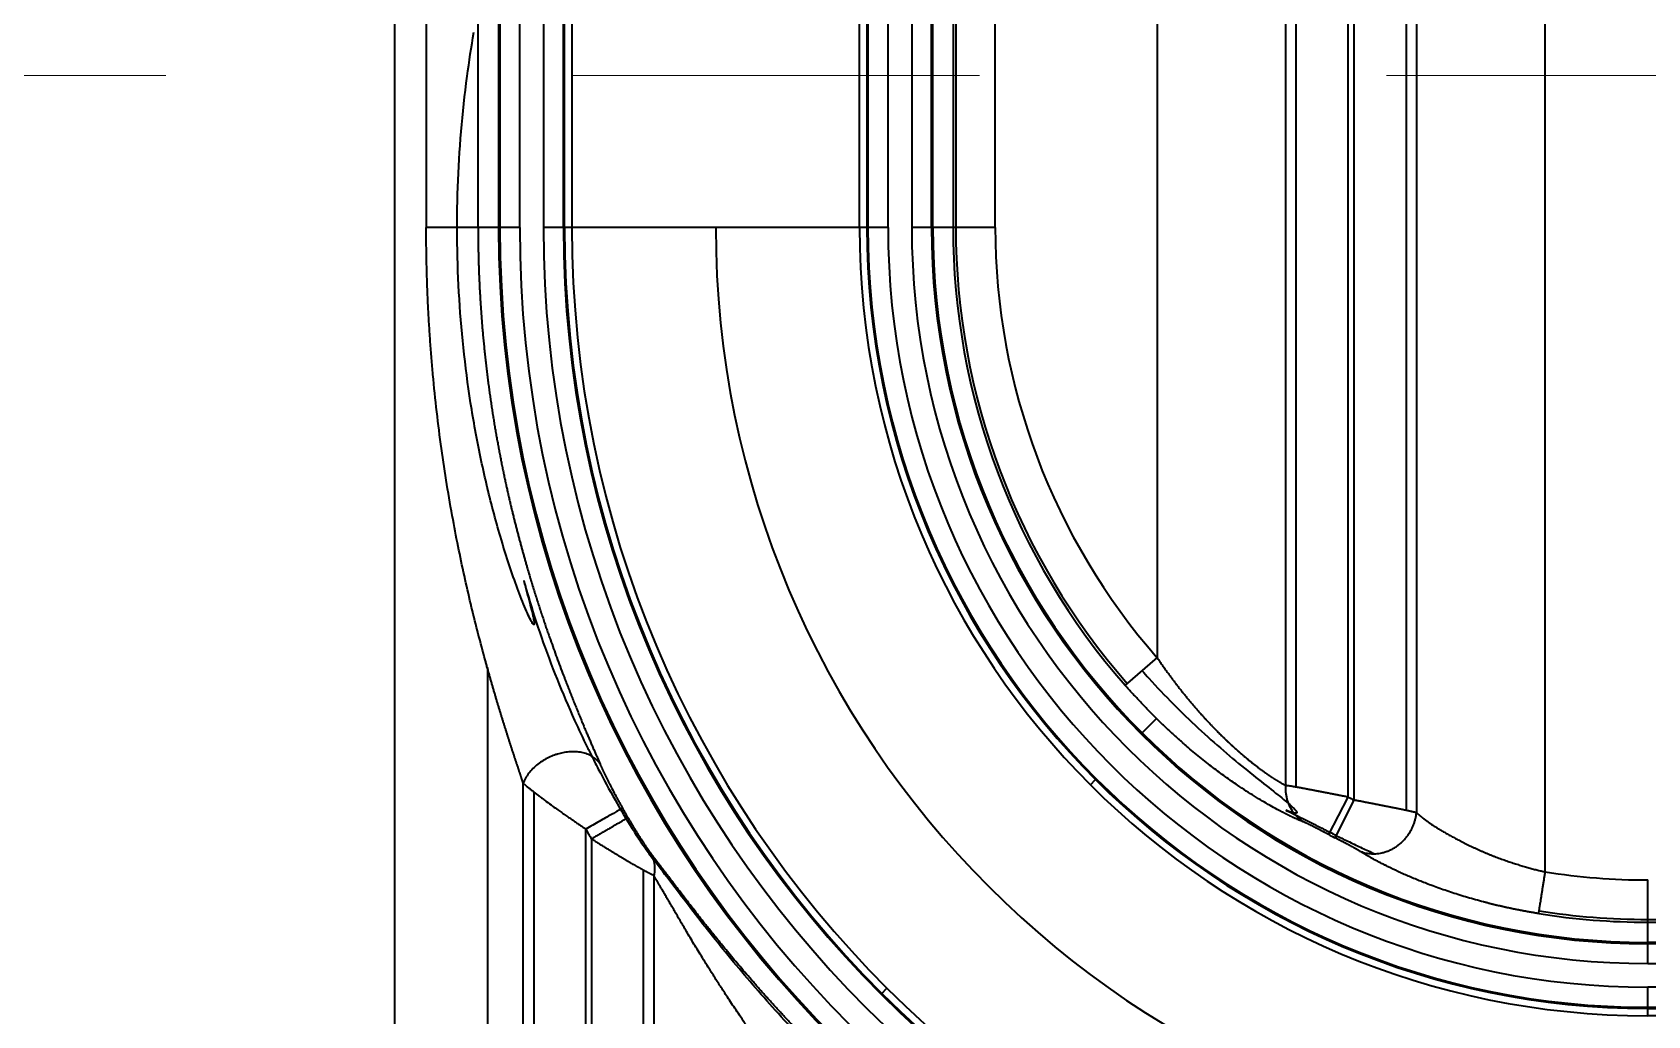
# Model space of a CAD drawing. Header units: millimetres. Extents: x -467 to 269, y 332 to 784.
# Drawn here: x -344.43 to -306.11, y 554.57 to 577.89 of the extents above; entities that cross this region are included whole.
import ezdxf

# ---------------------------------------------------------------- set-up
doc = ezdxf.new("R2010")
doc.units = ezdxf.units.MM
doc.linetypes.add('CENTER', pattern=[50.8, 31.75, -6.35, 6.35, -6.35])
doc.layers.add('1', color=7, linetype='Continuous', true_color=0xffffff)
doc.layers.add('10', color=7, linetype='Continuous', true_color=0xffffff)

msp = doc.modelspace()

# ---------------------------------------------------------------- linework, layer by layer
at = {"layer": '1', "color": 1, "linetype": 'CENTER', "lineweight": 18, "ltscale": 1.52}
msp.add_line((-466.737, 576.87), (3.263, 576.87), dxfattribs=at)
at = {"layer": '10', "color": 7, "linetype": 'Continuous', "lineweight": 35}
for p, q in [((-335.838, 646.128), (-335.838, 502.413)), ((-308.536, 557.979), (-308.536, 614.681)), ((-311.839, 613.224), (-311.839, 559.437)), ((-313.209, 559.751), (-313.209, 612.91)), ((-313.075, 612.979), (-313.075, 559.681)), ((-314.445, 559.987), (-314.445, 612.674)), ((-317.748, 609.596), (-317.748, 563.065)), ((-333.369, 599.395), (-333.369, 573.265)), ((-333.336, 599.395), (-333.336, 573.265)), ((-332.867, 573.265), (-332.867, 599.395)), ((-332.305, 599.395), (-332.305, 573.265)), ((-331.828, 573.265), (-331.828, 599.395)), ((-331.803, 573.265), (-331.803, 599.395)), ((-331.629, 599.395), (-331.629, 573.265)), ((-324.805, 573.265), (-324.805, 599.395)), ((-324.631, 599.395), (-324.631, 573.265)), ((-324.606, 599.395), (-324.606, 573.265)), ((-324.129, 573.265), (-324.129, 599.395)), ((-323.567, 599.395), (-323.567, 573.265)), ((-323.098, 573.265), (-323.098, 599.395)), ((-323.066, 573.265), (-323.066, 599.395)), ((-322.587, 599.395), (-322.587, 573.265)), ((-322.522, 599.395), (-322.522, 573.265)), ((-321.585, 573.265), (-321.585, 599.395)), ((-333.369, 573.265), (-333.855, 573.265)), ((-332.867, 573.265), (-333.369, 573.265)), ((-331.803, 573.265), (-332.305, 573.265)), ((-331.629, 573.265), (-331.803, 573.265)), ((-324.805, 573.265), (-331.629, 573.265)), ((-324.631, 573.265), (-324.805, 573.265)), ((-324.129, 573.265), (-324.631, 573.265)), ((-323.066, 573.265), (-323.567, 573.265)), ((-322.587, 573.265), (-323.066, 573.265)), ((-321.585, 573.265), (-322.587, 573.265)), ((-317.748, 563.065), (-318.502, 562.405)), ((-333.635, 562.825), (-333.635, 502.413)), ((-317.758, 561.615), (-318.099, 561.274)), ((-319.328, 560.044), (-319.205, 560.167)), ((-332.535, 559.88), (-332.535, 502.413)), ((-313.675, 558.863), (-313.209, 559.751)), ((-313.075, 559.681), (-313.533, 558.789)), ((-331.299, 502.413), (-331.299, 558.995)), ((-331.165, 558.761), (-331.165, 502.413)), ((-329.929, 502.413), (-329.929, 558.017)), ((-306.107, 556.785), (-306.107, 557.788)), ((-306.107, 556.851), (-304.007, 556.851)), ((-306.107, 556.307), (-306.107, 556.785)), ((-157.367, 556.307), (-306.107, 556.307)), ((-306.107, 555.806), (-306.107, 556.307)), ((-157.367, 556.274), (-306.107, 556.274)), ((-306.107, 555.806), (-157.367, 555.806)), ((-324.277, 555.095), (-324.154, 555.218)), ((-306.107, 554.742), (-306.107, 555.244)), ((-157.367, 555.244), (-306.107, 555.244)), ((-306.107, 554.767), (-157.367, 554.767)), ((-306.107, 554.568), (-306.107, 554.742)), ((-306.107, 554.742), (-157.367, 554.742)), ((-157.367, 554.568), (-306.107, 554.568))]:
    msp.add_line(p, q, dxfattribs=at)
for radius, start, end in [(27.261, 180, 270), (27.229, 180, 270), (26.76, 180, 270), (26.198, 180, 270), (25.721, 180, 270), (25.696, 180, 270), (25.522, 180, 270), (22.11, 180, 270), (18.698, 180, 270), (18.524, 180, 270), (18.499, 180, 270), (18.022, 180, 270), (17.46, 180, 270), (16.991, 180, 270), (16.959, 180, 270), (16.48, 180, 221.2255), (16.415, 180, 221.2255), (15.478, 180, 221.2255), (28.016, 206.1001, 206.6618), (15.267, 242.2778, 242.844), (27.951, 209.5302, 210.0634), (28.953, 209.5302, 210.0634), (16.269, 242.2778, 242.844), (16.204, 242.2778, 242.844), (15.478, 260.9716, 270), (16.48, 260.9716, 270), (16.415, 260.9716, 270)]:
    msp.add_arc((-306.107, 573.265), radius, start, end, dxfattribs=at)
for points in [[(-311.593, 613.279), (-311.593, 595.313), (-311.593, 577.348), (-311.593, 559.382)], [(-314.691, 560.028), (-314.691, 577.563), (-314.691, 595.098), (-314.691, 612.633)], [(-335.085, 599.395), (-335.085, 590.685), (-335.085, 581.975), (-335.085, 573.265)], [(-333.855, 573.265), (-333.855, 581.975), (-333.855, 590.685), (-333.855, 599.395)], [(-332.781, 502.413), (-332.781, 521.636), (-332.781, 540.858), (-332.781, 560.081)], [(-329.683, 557.889), (-329.683, 539.397), (-329.683, 520.905), (-329.683, 502.413)], [(-306.107, 556.785), (-305.407, 556.785), (-304.707, 556.785), (-304.007, 556.785)]]:
    msp.add_open_spline(points, degree=3, dxfattribs=at)
for points, knots in [([(-332.772, 564.893), (-332.758, 564.84), (-332.744, 564.787), (-332.683, 564.558), (-332.638, 564.391), (-332.564, 564.104), (-332.535, 563.98), (-332.52, 563.872), (-332.521, 563.849), (-332.533, 563.837), (-332.545, 563.847), (-332.578, 563.897), (-332.6, 563.937), (-332.65, 564.038), (-332.678, 564.098), (-332.766, 564.302), (-332.831, 564.465), (-332.961, 564.811), (-333.027, 564.998), (-333.22, 565.572), (-333.342, 565.976), (-333.567, 566.806), (-333.67, 567.231), (-333.854, 568.084), (-333.935, 568.513), (-334.145, 569.809), (-334.243, 570.683), (-334.326, 572.006), (-334.343, 572.45), (-334.355, 573.337), (-334.35, 573.778), (-334.304, 575.1), (-334.23, 575.977), (-334.067, 577.197), (-334.014, 577.545), (-333.953, 577.891)], [0, 0, 0, 0, 0.011209, 0.011209, 0.049833, 0.049833, 0.088457, 0.088457, 0.107768, 0.107768, 0.12708, 0.12708, 0.146392, 0.146392, 0.165704, 0.165704, 0.204327, 0.204327, 0.242951, 0.242951, 0.320198, 0.320198, 0.397445, 0.397445, 0.474693, 0.474693, 0.629187, 0.629187, 0.706434, 0.706434, 0.783682, 0.783682, 0.938176, 0.938176, 1, 1, 1, 1]), ([(-332.781, 560.081), (-332.784, 560.089), (-332.789, 560.104), (-332.797, 560.128), (-332.805, 560.152), (-332.813, 560.176), (-332.821, 560.201), (-332.829, 560.226), (-332.838, 560.251), (-332.846, 560.276), (-332.855, 560.302), (-332.863, 560.327), (-332.872, 560.354), (-332.881, 560.38), (-332.889, 560.407), (-332.898, 560.433), (-332.907, 560.461), (-332.917, 560.488), (-332.926, 560.516), (-332.935, 560.544), (-332.944, 560.572), (-332.954, 560.6), (-332.963, 560.629), (-332.973, 560.658), (-332.982, 560.687), (-332.992, 560.717), (-333.002, 560.746), (-333.012, 560.777), (-333.022, 560.807), (-333.032, 560.837), (-333.042, 560.868), (-333.052, 560.899), (-333.062, 560.931), (-333.072, 560.962), (-333.083, 560.994), (-333.093, 561.026), (-333.103, 561.058), (-333.114, 561.091), (-333.124, 561.124), (-333.135, 561.157), (-333.146, 561.191), (-333.156, 561.224), (-333.167, 561.258), (-333.178, 561.292), (-333.189, 561.327), (-333.2, 561.362), (-333.211, 561.396), (-333.222, 561.432), (-333.233, 561.467), (-333.244, 561.503), (-333.256, 561.539), (-333.267, 561.575), (-333.278, 561.612), (-333.29, 561.649), (-333.301, 561.686), (-333.313, 561.723), (-333.324, 561.761), (-333.336, 561.798), (-333.347, 561.837), (-333.359, 561.875), (-333.371, 561.914), (-333.382, 561.952), (-333.394, 561.992), (-333.406, 562.031), (-333.418, 562.071), (-333.43, 562.111), (-333.441, 562.151), (-333.453, 562.191), (-333.465, 562.232), (-333.477, 562.273), (-333.49, 562.314), (-333.502, 562.356), (-333.514, 562.397), (-333.526, 562.44), (-333.538, 562.482), (-333.55, 562.524), (-333.563, 562.567), (-333.575, 562.61), (-333.587, 562.654), (-333.599, 562.697), (-333.612, 562.741), (-333.624, 562.785), (-333.637, 562.829), (-333.649, 562.874), (-333.662, 562.919), (-333.674, 562.964), (-333.738, 563.195), (-333.852, 563.622), (-334.011, 564.257), (-334.165, 564.922), (-334.313, 565.614), (-334.458, 566.365), (-334.598, 567.168), (-334.726, 568.021), (-334.837, 568.891), (-334.904, 569.541), (-334.942, 569.965), (-334.958, 570.158), (-334.974, 570.35), (-334.988, 570.543), (-335.001, 570.737), (-335.014, 570.93), (-335.025, 571.124), (-335.036, 571.318), (-335.045, 571.512), (-335.054, 571.706), (-335.061, 571.9), (-335.068, 572.095), (-335.073, 572.289), (-335.077, 572.484), (-335.081, 572.679), (-335.083, 572.874), (-335.085, 573.07), (-335.085, 573.2), (-335.085, 573.265)], [0, 0, 0, 0, 0.002241, 0.004495, 0.006761, 0.00904, 0.011332, 0.013636, 0.015954, 0.018285, 0.020629, 0.022986, 0.025357, 0.027741, 0.030139, 0.03255, 0.034975, 0.037413, 0.039865, 0.042332, 0.044812, 0.047306, 0.049814, 0.052336, 0.054873, 0.057424, 0.059989, 0.062569, 0.065163, 0.067771, 0.070395, 0.073033, 0.075685, 0.078353, 0.081035, 0.083732, 0.086444, 0.089171, 0.091913, 0.09467, 0.097442, 0.10023, 0.103032, 0.10585, 0.108684, 0.111532, 0.114396, 0.117276, 0.120171, 0.123082, 0.126008, 0.12895, 0.131908, 0.134881, 0.13787, 0.140875, 0.143896, 0.146933, 0.149985, 0.153054, 0.156139, 0.159239, 0.162356, 0.165489, 0.168638, 0.171803, 0.174984, 0.178182, 0.181396, 0.184626, 0.187872, 0.191135, 0.194415, 0.197711, 0.201023, 0.204351, 0.207697, 0.211059, 0.214437, 0.217832, 0.221244, 0.224672, 0.228117, 0.231578, 0.235057, 0.238552, 0.242064, 0.288647, 0.336931, 0.386963, 0.438786, 0.492437, 0.554334, 0.617139, 0.680895, 0.745645, 0.759704, 0.773769, 0.78784, 0.801919, 0.816006, 0.8301, 0.844203, 0.858314, 0.872435, 0.886565, 0.900705, 0.914856, 0.929018, 0.94319, 0.957374, 0.97157, 0.985779, 1, 1, 1, 1]), ([(-333.855, 573.265), (-333.855, 573.238), (-333.855, 573.184), (-333.854, 573.103), (-333.854, 573.022), (-333.853, 572.941), (-333.852, 572.861), (-333.851, 572.781), (-333.849, 572.702), (-333.847, 572.622), (-333.845, 572.543), (-333.843, 572.464), (-333.841, 572.386), (-333.838, 572.308), (-333.836, 572.23), (-333.833, 572.152), (-333.83, 572.075), (-333.826, 571.998), (-333.823, 571.921), (-333.819, 571.845), (-333.815, 571.769), (-333.811, 571.693), (-333.807, 571.618), (-333.802, 571.543), (-333.797, 571.468), (-333.793, 571.393), (-333.788, 571.319), (-333.782, 571.245), (-333.777, 571.171), (-333.771, 571.098), (-333.766, 571.025), (-333.76, 570.952), (-333.754, 570.88), (-333.748, 570.808), (-333.741, 570.736), (-333.735, 570.665), (-333.728, 570.594), (-333.721, 570.523), (-333.714, 570.452), (-333.707, 570.382), (-333.7, 570.312), (-333.693, 570.243), (-333.685, 570.173), (-333.678, 570.104), (-333.67, 570.036), (-333.662, 569.967), (-333.654, 569.899), (-333.646, 569.832), (-333.637, 569.764), (-333.629, 569.697), (-333.62, 569.63), (-333.612, 569.564), (-333.603, 569.498), (-333.594, 569.432), (-333.585, 569.366), (-333.576, 569.301), (-333.567, 569.236), (-333.557, 569.172), (-333.548, 569.107), (-333.538, 569.043), (-333.529, 568.98), (-333.519, 568.916), (-333.509, 568.853), (-333.499, 568.791), (-333.489, 568.728), (-333.479, 568.666), (-333.469, 568.604), (-333.459, 568.543), (-333.448, 568.482), (-333.438, 568.421), (-333.427, 568.36), (-333.417, 568.3), (-333.406, 568.24), (-333.395, 568.181), (-333.384, 568.121), (-333.373, 568.062), (-333.362, 568.004), (-333.351, 567.945), (-333.34, 567.887), (-333.329, 567.829), (-333.318, 567.772), (-333.307, 567.715), (-333.295, 567.658), (-333.284, 567.602), (-333.273, 567.545), (-333.261, 567.49), (-333.249, 567.434), (-333.238, 567.379), (-333.226, 567.324), (-333.215, 567.269), (-333.203, 567.215), (-333.191, 567.161), (-333.179, 567.107), (-333.167, 567.054), (-333.156, 567.001), (-333.144, 566.948), (-333.132, 566.896), (-333.12, 566.843), (-333.108, 566.792), (-333.096, 566.74), (-333.084, 566.689), (-333.072, 566.638), (-333.06, 566.587), (-333.048, 566.537), (-333.035, 566.487), (-333.023, 566.437), (-333.011, 566.388), (-332.999, 566.339), (-332.987, 566.29), (-332.975, 566.242), (-332.962, 566.193), (-332.95, 566.146), (-332.938, 566.098), (-332.926, 566.051), (-332.914, 566.004), (-332.901, 565.957), (-332.889, 565.911), (-332.877, 565.865), (-332.865, 565.819), (-332.852, 565.774), (-332.84, 565.729), (-332.828, 565.684), (-332.816, 565.639), (-332.804, 565.595), (-332.792, 565.551), (-332.779, 565.507), (-332.767, 565.464), (-332.755, 565.421), (-332.743, 565.378), (-332.731, 565.336), (-332.719, 565.294), (-332.707, 565.252), (-332.695, 565.211), (-332.672, 565.132), (-332.638, 565.018), (-332.594, 564.869), (-332.549, 564.724), (-332.505, 564.582), (-332.462, 564.445), (-332.419, 564.311), (-332.377, 564.182), (-332.335, 564.056), (-332.294, 563.934), (-332.254, 563.815), (-332.215, 563.701), (-332.176, 563.59), (-332.126, 563.447), (-332.063, 563.27), (-331.987, 563.059), (-331.908, 562.847), (-331.846, 562.683), (-331.801, 562.566), (-331.774, 562.496), (-331.748, 562.428), (-331.721, 562.361), (-331.695, 562.294), (-331.669, 562.229), (-331.644, 562.164), (-331.618, 562.1), (-331.593, 562.037), (-331.568, 561.975), (-331.543, 561.915), (-331.519, 561.854), (-331.495, 561.795), (-331.471, 561.737), (-331.447, 561.68), (-331.424, 561.623), (-331.401, 561.568), (-331.378, 561.513), (-331.356, 561.46), (-331.334, 561.407), (-331.312, 561.355), (-331.29, 561.304), (-331.269, 561.254), (-331.248, 561.205), (-331.228, 561.157), (-331.207, 561.109), (-331.187, 561.063), (-331.168, 561.017), (-331.149, 560.972), (-331.13, 560.928), (-331.112, 560.885), (-331.093, 560.843), (-331.076, 560.802), (-331.058, 560.762), (-331.041, 560.722), (-331.025, 560.683), (-331.009, 560.646), (-330.993, 560.609), (-330.977, 560.573), (-330.967, 560.549), (-330.962, 560.538)], [0, 0, 0, 0, 0.005964, 0.011907, 0.017828, 0.023727, 0.029605, 0.035462, 0.041296, 0.04711, 0.052901, 0.058672, 0.06442, 0.070148, 0.075853, 0.081537, 0.0872, 0.092841, 0.09846, 0.104058, 0.109635, 0.11519, 0.120724, 0.126236, 0.131726, 0.137195, 0.142643, 0.148069, 0.153474, 0.158857, 0.164219, 0.169559, 0.174878, 0.180175, 0.185451, 0.190706, 0.195939, 0.201151, 0.206341, 0.21151, 0.216657, 0.221783, 0.226888, 0.231971, 0.237033, 0.242073, 0.247092, 0.25209, 0.257066, 0.262021, 0.266955, 0.271867, 0.276758, 0.281628, 0.286476, 0.291303, 0.296108, 0.300892, 0.305655, 0.310397, 0.315117, 0.319816, 0.324494, 0.32915, 0.333785, 0.338399, 0.342992, 0.347563, 0.352113, 0.356642, 0.361149, 0.365636, 0.370101, 0.374545, 0.378967, 0.383369, 0.387749, 0.392108, 0.396446, 0.400762, 0.405058, 0.409332, 0.413586, 0.417818, 0.422029, 0.426218, 0.430387, 0.434535, 0.438661, 0.442766, 0.446851, 0.450914, 0.454956, 0.458977, 0.462977, 0.466956, 0.470914, 0.474851, 0.478766, 0.482661, 0.486535, 0.490388, 0.49422, 0.498031, 0.501821, 0.50559, 0.509338, 0.513065, 0.516772, 0.520457, 0.524122, 0.527765, 0.531388, 0.53499, 0.538571, 0.542131, 0.545671, 0.549189, 0.552687, 0.556164, 0.559621, 0.563056, 0.566471, 0.569866, 0.573239, 0.576592, 0.579924, 0.583235, 0.586526, 0.589797, 0.593046, 0.596275, 0.599484, 0.602672, 0.614514, 0.626085, 0.637388, 0.648421, 0.659185, 0.669682, 0.679912, 0.689875, 0.699572, 0.709004, 0.718172, 0.727076, 0.735719, 0.752769, 0.770065, 0.787616, 0.805432, 0.81135, 0.817209, 0.82301, 0.828753, 0.834438, 0.840065, 0.845635, 0.851148, 0.856604, 0.862003, 0.867347, 0.872635, 0.877868, 0.883046, 0.888169, 0.893238, 0.898254, 0.903216, 0.908125, 0.912982, 0.917787, 0.922541, 0.927244, 0.931897, 0.9365, 0.941053, 0.945558, 0.950015, 0.954425, 0.958787, 0.963104, 0.967375, 0.971602, 0.975784, 0.979923, 0.98402, 0.988076, 0.99209, 0.996065, 1, 1, 1, 1]), ([(-332.772, 564.893), (-332.738, 564.766), (-332.7, 564.634), (-332.568, 564.186), (-332.464, 563.863), (-332.236, 563.209), (-332.112, 562.877), (-331.85, 562.222), (-331.711, 561.896), (-331.468, 561.361), (-331.369, 561.15), (-331.266, 560.94)], [0, 0, 0, 0, 0.103524, 0.103524, 0.348931, 0.348931, 0.594338, 0.594338, 0.839745, 0.839745, 1, 1, 1, 1]), ([(-317.748, 563.065), (-317.739, 563.052), (-317.722, 563.026), (-317.695, 562.986), (-317.668, 562.947), (-317.641, 562.908), (-317.614, 562.87), (-317.587, 562.831), (-317.56, 562.793), (-317.533, 562.755), (-317.506, 562.718), (-317.479, 562.681), (-317.452, 562.643), (-317.425, 562.607), (-317.398, 562.57), (-317.371, 562.534), (-317.344, 562.498), (-317.317, 562.462), (-317.289, 562.426), (-317.262, 562.391), (-317.235, 562.356), (-317.208, 562.321), (-317.181, 562.287), (-317.154, 562.252), (-317.126, 562.218), (-317.099, 562.185), (-317.072, 562.151), (-317.045, 562.118), (-317.018, 562.085), (-316.99, 562.052), (-316.963, 562.019), (-316.936, 561.987), (-316.909, 561.955), (-316.882, 561.923), (-316.855, 561.892), (-316.828, 561.861), (-316.801, 561.83), (-316.774, 561.799), (-316.747, 561.768), (-316.72, 561.738), (-316.693, 561.708), (-316.666, 561.679), (-316.639, 561.649), (-316.613, 561.62), (-316.586, 561.591), (-316.559, 561.562), (-316.533, 561.534), (-316.506, 561.505), (-316.48, 561.478), (-316.453, 561.45), (-316.427, 561.422), (-316.4, 561.395), (-316.374, 561.368), (-316.348, 561.342), (-316.322, 561.315), (-316.296, 561.289), (-316.27, 561.263), (-316.244, 561.237), (-316.218, 561.212), (-316.192, 561.187), (-316.166, 561.162), (-316.141, 561.137), (-316.115, 561.113), (-316.09, 561.089), (-316.065, 561.065), (-316.039, 561.041), (-316.014, 561.018), (-315.989, 560.995), (-315.964, 560.972), (-315.939, 560.949), (-315.915, 560.927), (-315.89, 560.905), (-315.866, 560.883), (-315.841, 560.861), (-315.817, 560.84), (-315.793, 560.819), (-315.769, 560.798), (-315.745, 560.777), (-315.721, 560.757), (-315.698, 560.737), (-315.674, 560.717), (-315.651, 560.697), (-315.628, 560.678), (-315.605, 560.659), (-315.582, 560.64), (-315.559, 560.621), (-315.536, 560.603), (-315.514, 560.585), (-315.492, 560.567), (-315.469, 560.55), (-315.447, 560.532), (-315.426, 560.515), (-315.404, 560.499), (-315.382, 560.482), (-315.361, 560.466), (-315.34, 560.45), (-315.319, 560.434), (-315.298, 560.418), (-315.278, 560.403), (-315.257, 560.388), (-315.237, 560.373), (-315.217, 560.359), (-315.197, 560.345), (-315.177, 560.331), (-315.158, 560.317), (-315.139, 560.303), (-315.12, 560.29), (-315.101, 560.277), (-315.082, 560.264), (-315.064, 560.252), (-315.045, 560.24), (-315.027, 560.228), (-315.01, 560.216), (-314.992, 560.204), (-314.975, 560.193), (-314.958, 560.182), (-314.941, 560.171), (-314.924, 560.161), (-314.908, 560.151), (-314.892, 560.141), (-314.876, 560.131), (-314.86, 560.122), (-314.844, 560.112), (-314.829, 560.104), (-314.814, 560.095), (-314.8, 560.086), (-314.785, 560.078), (-314.771, 560.07), (-314.757, 560.063), (-314.743, 560.055), (-314.73, 560.048), (-314.717, 560.041), (-314.704, 560.034), (-314.695, 560.03), (-314.691, 560.028)], [0, 0, 0, 0, 0.009437, 0.018837, 0.0282, 0.037526, 0.046816, 0.05607, 0.065288, 0.07447, 0.083615, 0.092725, 0.1018, 0.110839, 0.119842, 0.128811, 0.137744, 0.146643, 0.155507, 0.164336, 0.173131, 0.181891, 0.190618, 0.199311, 0.20797, 0.216595, 0.225187, 0.233745, 0.242271, 0.250763, 0.259223, 0.267651, 0.276046, 0.284408, 0.292739, 0.301038, 0.309305, 0.317541, 0.325746, 0.333919, 0.342062, 0.350174, 0.358256, 0.366307, 0.374328, 0.38232, 0.390281, 0.398214, 0.406117, 0.413991, 0.421837, 0.429654, 0.437442, 0.445203, 0.452936, 0.460641, 0.468319, 0.475969, 0.483593, 0.49119, 0.498761, 0.506305, 0.513824, 0.521316, 0.528784, 0.536226, 0.543644, 0.551037, 0.558405, 0.565749, 0.57307, 0.580367, 0.587641, 0.594892, 0.60212, 0.609326, 0.616509, 0.623671, 0.630811, 0.63793, 0.645028, 0.652106, 0.659163, 0.6662, 0.673217, 0.680215, 0.687194, 0.694154, 0.701096, 0.708019, 0.714925, 0.721813, 0.728684, 0.735539, 0.742376, 0.749198, 0.756004, 0.762794, 0.769569, 0.77633, 0.783076, 0.789808, 0.796526, 0.803231, 0.809923, 0.816602, 0.823269, 0.829924, 0.836567, 0.843199, 0.849821, 0.856432, 0.863032, 0.869624, 0.876205, 0.882778, 0.889343, 0.895899, 0.902447, 0.908988, 0.915522, 0.922049, 0.92857, 0.935085, 0.941595, 0.9481, 0.9546, 0.961095, 0.967587, 0.974075, 0.98056, 0.987042, 0.993522, 1, 1, 1, 1]), ([(-318.105, 562.752), (-318.051, 562.691), (-317.996, 562.63), (-317.564, 562.155), (-317.172, 561.761), (-316.366, 561.014), (-315.969, 560.677), (-315.419, 560.232), (-315.25, 560.098), (-314.946, 559.858), (-314.811, 559.752), (-314.653, 559.622), (-314.607, 559.583), (-314.53, 559.514), (-314.499, 559.484), (-314.431, 559.409), (-314.42, 559.38), (-314.457, 559.368), (-314.478, 559.369), (-314.538, 559.383), (-314.576, 559.395), (-314.644, 559.421), (-314.667, 559.43), (-314.691, 559.441)], [0, 0, 0, 0, 0.030751, 0.030751, 0.240857, 0.240857, 0.450963, 0.450963, 0.556016, 0.556016, 0.661069, 0.661069, 0.713596, 0.713596, 0.766122, 0.766122, 0.871175, 0.871175, 0.923702, 0.923702, 0.976228, 0.976228, 1, 1, 1, 1]), ([(-317.805, 561.662), (-317.825, 561.681), (-317.865, 561.722), (-317.927, 561.784), (-317.99, 561.849), (-318.054, 561.916), (-318.118, 561.983), (-318.182, 562.051), (-318.246, 562.12), (-318.31, 562.19), (-318.374, 562.26), (-318.438, 562.332), (-318.481, 562.38), (-318.502, 562.405)], [0, 0, 0, 0, 0.079637, 0.168866, 0.258697, 0.349138, 0.4402, 0.531888, 0.624211, 0.717176, 0.810791, 0.905063, 1, 1, 1, 1]), ([(-314.267, 559.16), (-314.271, 559.162), (-314.279, 559.165), (-314.291, 559.17), (-314.304, 559.175), (-314.317, 559.181), (-314.33, 559.186), (-314.343, 559.192), (-314.356, 559.197), (-314.37, 559.203), (-314.384, 559.209), (-314.397, 559.215), (-314.412, 559.221), (-314.426, 559.228), (-314.44, 559.234), (-314.455, 559.241), (-314.47, 559.247), (-314.485, 559.254), (-314.5, 559.261), (-314.515, 559.268), (-314.531, 559.276), (-314.546, 559.283), (-314.562, 559.291), (-314.578, 559.298), (-314.595, 559.306), (-314.611, 559.314), (-314.628, 559.322), (-314.644, 559.33), (-314.661, 559.339), (-314.678, 559.347), (-314.696, 559.356), (-314.713, 559.365), (-314.731, 559.374), (-314.749, 559.383), (-314.767, 559.392), (-314.785, 559.402), (-314.803, 559.411), (-314.822, 559.421), (-314.841, 559.431), (-314.859, 559.441), (-314.878, 559.451), (-314.946, 559.487), (-315.066, 559.553), (-315.245, 559.656), (-315.433, 559.771), (-315.631, 559.896), (-315.861, 560.048), (-316.126, 560.233), (-316.425, 560.454), (-316.733, 560.696), (-316.962, 560.887), (-317.108, 561.013), (-317.17, 561.067), (-317.232, 561.122), (-317.294, 561.178), (-317.357, 561.235), (-317.42, 561.293), (-317.483, 561.351), (-317.546, 561.41), (-317.609, 561.47), (-317.672, 561.531), (-317.736, 561.593), (-317.78, 561.637), (-317.803, 561.66), (-317.805, 561.662)], [0, 0, 0, 0, 0.005705, 0.011411, 0.017116, 0.022822, 0.02853, 0.034238, 0.039949, 0.045661, 0.051376, 0.057094, 0.062816, 0.068541, 0.07427, 0.080004, 0.085742, 0.091486, 0.097236, 0.102991, 0.108753, 0.114521, 0.120297, 0.12608, 0.131871, 0.137671, 0.143479, 0.149295, 0.155122, 0.160958, 0.166804, 0.17266, 0.178527, 0.184406, 0.190296, 0.196198, 0.202112, 0.208038, 0.213978, 0.219931, 0.225897, 0.231877, 0.282821, 0.334261, 0.386404, 0.439444, 0.493567, 0.567827, 0.643743, 0.721689, 0.802013, 0.817826, 0.833731, 0.84973, 0.865825, 0.882018, 0.898311, 0.914705, 0.931203, 0.947807, 0.964518, 0.981339, 0.99827, 1, 1, 1, 1]), ([(-330.962, 560.538), (-330.981, 560.569), (-331.004, 560.598), (-331.058, 560.653), (-331.088, 560.679), (-331.156, 560.724), (-331.193, 560.744), (-331.273, 560.777), (-331.315, 560.791), (-331.403, 560.812), (-331.449, 560.82), (-331.542, 560.828), (-331.589, 560.829), (-331.682, 560.826), (-331.729, 560.821), (-331.797, 560.811), (-331.82, 560.807), (-331.864, 560.799), (-331.907, 560.789), (-331.951, 560.777), (-331.995, 560.763), (-332.017, 560.756), (-332.084, 560.732), (-332.13, 560.713), (-332.221, 560.67), (-332.266, 560.646), (-332.354, 560.592), (-332.397, 560.563), (-332.478, 560.499), (-332.517, 560.465), (-332.589, 560.393), (-332.622, 560.356), (-332.681, 560.279), (-332.706, 560.239), (-332.75, 560.16), (-332.767, 560.12), (-332.781, 560.081)], [0, 0, 0, 0, 0.0625, 0.0625, 0.125, 0.125, 0.1875, 0.1875, 0.25, 0.25, 0.3125, 0.3125, 0.375, 0.375, 0.4375, 0.4375, 0.46875, 0.46875, 0.5, 0.53125, 0.53125, 0.5625, 0.5625, 0.625, 0.625, 0.6875, 0.6875, 0.75, 0.75, 0.8125, 0.8125, 0.875, 0.875, 0.9375, 0.9375, 1, 1, 1, 1]), ([(-331.144, 560.694), (-331.097, 560.601), (-331.05, 560.509), (-330.874, 560.17), (-330.741, 559.927), (-330.47, 559.452), (-330.333, 559.222), (-330.127, 558.896), (-330.058, 558.789), (-329.924, 558.59), (-329.859, 558.496), (-329.764, 558.364), (-329.73, 558.318), (-329.699, 558.279)], [0, 0, 0, 0, 0.101707, 0.101707, 0.373653, 0.373653, 0.645598, 0.645598, 0.781571, 0.781571, 0.917544, 0.917544, 1, 1, 1, 1]), ([(-330.962, 560.538), (-330.961, 560.535), (-330.959, 560.529), (-330.955, 560.52), (-330.951, 560.511), (-330.947, 560.502), (-330.942, 560.492), (-330.938, 560.482), (-330.934, 560.472), (-330.929, 560.462), (-330.924, 560.451), (-330.919, 560.44), (-330.914, 560.429), (-330.909, 560.418), (-330.903, 560.406), (-330.898, 560.394), (-330.892, 560.382), (-330.887, 560.37), (-330.881, 560.358), (-330.875, 560.345), (-330.868, 560.332), (-330.855, 560.303), (-330.833, 560.257), (-330.801, 560.193), (-330.767, 560.126), (-330.721, 560.034), (-330.66, 559.917), (-330.6, 559.803), (-330.553, 559.717), (-330.526, 559.667), (-330.502, 559.624), (-330.483, 559.589), (-330.464, 559.555), (-330.445, 559.522), (-330.433, 559.5), (-330.427, 559.489)], [0, 0, 0, 0, 0.01034, 0.020799, 0.031378, 0.042082, 0.052915, 0.063879, 0.074978, 0.086214, 0.097591, 0.109111, 0.120777, 0.132592, 0.144558, 0.156678, 0.168953, 0.181387, 0.193981, 0.206738, 0.219659, 0.232746, 0.292203, 0.353614, 0.417122, 0.482856, 0.610055, 0.740599, 0.79243, 0.844432, 0.877373, 0.909392, 0.940498, 0.970697, 1, 1, 1, 1]), ([(-332.781, 560.081), (-332.779, 560.079), (-332.773, 560.074), (-332.764, 560.066), (-332.754, 560.057), (-332.742, 560.047), (-332.728, 560.035), (-332.712, 560.022), (-332.694, 560.007), (-332.674, 559.991), (-332.652, 559.973), (-332.628, 559.953), (-332.601, 559.931), (-332.564, 559.902), (-332.516, 559.864), (-332.456, 559.817), (-332.389, 559.765), (-332.316, 559.71), (-332.216, 559.635), (-332.098, 559.548), (-331.974, 559.459), (-331.883, 559.395), (-331.827, 559.356), (-331.787, 559.327), (-331.751, 559.302), (-331.707, 559.272), (-331.665, 559.243), (-331.624, 559.215), (-331.585, 559.188), (-331.547, 559.162), (-331.511, 559.137), (-331.476, 559.114), (-331.443, 559.091), (-331.411, 559.07), (-331.381, 559.049), (-331.352, 559.03), (-331.325, 559.012), (-331.307, 559.001), (-331.299, 558.995)], [0, 0, 0, 0, 0.009256, 0.020016, 0.032266, 0.045989, 0.061167, 0.077782, 0.095818, 0.115258, 0.136091, 0.158299, 0.18187, 0.206791, 0.251388, 0.298112, 0.346965, 0.397948, 0.451062, 0.548319, 0.623693, 0.677568, 0.710165, 0.721597, 0.747456, 0.772382, 0.79638, 0.819453, 0.841606, 0.86284, 0.88316, 0.902568, 0.921067, 0.938659, 0.955347, 0.971132, 0.986016, 1, 1, 1, 1]), ([(-313.209, 559.751), (-313.216, 559.752), (-313.229, 559.755), (-313.249, 559.759), (-313.269, 559.763), (-313.289, 559.767), (-313.309, 559.771), (-313.329, 559.775), (-313.348, 559.778), (-313.367, 559.782), (-313.386, 559.786), (-313.405, 559.79), (-313.424, 559.793), (-313.443, 559.797), (-313.461, 559.801), (-313.48, 559.804), (-313.498, 559.808), (-313.516, 559.811), (-313.534, 559.815), (-313.552, 559.818), (-313.569, 559.822), (-313.587, 559.825), (-313.604, 559.829), (-313.621, 559.832), (-313.638, 559.835), (-313.655, 559.839), (-313.671, 559.842), (-313.688, 559.845), (-313.704, 559.848), (-313.72, 559.851), (-313.736, 559.854), (-313.752, 559.857), (-313.767, 559.86), (-313.783, 559.863), (-313.798, 559.866), (-313.813, 559.869), (-313.828, 559.872), (-313.842, 559.875), (-313.857, 559.878), (-313.871, 559.88), (-313.885, 559.883), (-313.899, 559.886), (-313.913, 559.888), (-313.927, 559.891), (-313.94, 559.894), (-313.954, 559.896), (-313.967, 559.899), (-313.98, 559.901), (-313.993, 559.903), (-314.005, 559.906), (-314.018, 559.908), (-314.03, 559.911), (-314.042, 559.913), (-314.054, 559.915), (-314.066, 559.917), (-314.077, 559.92), (-314.089, 559.922), (-314.1, 559.924), (-314.111, 559.926), (-314.132, 559.93), (-314.161, 559.935), (-314.199, 559.943), (-314.236, 559.949), (-314.272, 559.956), (-314.306, 559.962), (-314.339, 559.969), (-314.371, 559.974), (-314.402, 559.98), (-314.431, 559.985), (-314.459, 559.99), (-314.486, 559.995), (-314.512, 559.999), (-314.536, 560.004), (-314.56, 560.008), (-314.582, 560.011), (-314.603, 560.015), (-314.623, 560.018), (-314.642, 560.021), (-314.659, 560.023), (-314.676, 560.026), (-314.686, 560.027), (-314.691, 560.028)], [0, 0, 0, 0, 0.010829, 0.02159, 0.032283, 0.042908, 0.053465, 0.063953, 0.074374, 0.084728, 0.095014, 0.105233, 0.115384, 0.125468, 0.135485, 0.145436, 0.155319, 0.165136, 0.174886, 0.184569, 0.194186, 0.203736, 0.21322, 0.222637, 0.231988, 0.241272, 0.25049, 0.259642, 0.268728, 0.277747, 0.2867, 0.295587, 0.304408, 0.313162, 0.32185, 0.330472, 0.339027, 0.347517, 0.355939, 0.364296, 0.372586, 0.38081, 0.388968, 0.397059, 0.405083, 0.413041, 0.420933, 0.428757, 0.436515, 0.444206, 0.45183, 0.459387, 0.466878, 0.474301, 0.481658, 0.488947, 0.49617, 0.503325, 0.510413, 0.517434, 0.542963, 0.568239, 0.593263, 0.618037, 0.642561, 0.666833, 0.690852, 0.714615, 0.738124, 0.76138, 0.784384, 0.807133, 0.829621, 0.851846, 0.873807, 0.895503, 0.916934, 0.938101, 0.959003, 0.979637, 1, 1, 1, 1]), ([(-311.593, 559.382), (-311.595, 559.383), (-311.601, 559.384), (-311.609, 559.386), (-311.617, 559.388), (-311.626, 559.39), (-311.634, 559.392), (-311.644, 559.394), (-311.653, 559.396), (-311.663, 559.398), (-311.673, 559.401), (-311.684, 559.403), (-311.695, 559.405), (-311.706, 559.408), (-311.717, 559.41), (-311.729, 559.413), (-311.741, 559.416), (-311.754, 559.418), (-311.767, 559.421), (-311.78, 559.424), (-311.793, 559.427), (-311.807, 559.43), (-311.822, 559.433), (-311.836, 559.436), (-311.851, 559.439), (-311.867, 559.442), (-311.882, 559.446), (-311.899, 559.449), (-311.915, 559.453), (-311.932, 559.456), (-311.949, 559.46), (-311.967, 559.463), (-311.985, 559.467), (-312.003, 559.471), (-312.022, 559.475), (-312.041, 559.478), (-312.06, 559.482), (-312.08, 559.486), (-312.1, 559.491), (-312.121, 559.495), (-312.142, 559.499), (-312.159, 559.502), (-312.173, 559.505), (-312.183, 559.507), (-312.194, 559.509), (-312.205, 559.512), (-312.218, 559.514), (-312.231, 559.517), (-312.245, 559.519), (-312.259, 559.522), (-312.274, 559.525), (-312.29, 559.528), (-312.307, 559.531), (-312.325, 559.535), (-312.343, 559.538), (-312.362, 559.542), (-312.382, 559.546), (-312.403, 559.55), (-312.425, 559.554), (-312.447, 559.559), (-312.47, 559.563), (-312.494, 559.568), (-312.519, 559.573), (-312.545, 559.578), (-312.572, 559.583), (-312.599, 559.589), (-312.628, 559.594), (-312.657, 559.6), (-312.687, 559.606), (-312.718, 559.612), (-312.75, 559.618), (-312.783, 559.625), (-312.816, 559.631), (-312.851, 559.638), (-312.886, 559.645), (-312.922, 559.652), (-312.959, 559.659), (-312.997, 559.666), (-313.036, 559.674), (-313.062, 559.679), (-313.075, 559.681)], [0, 0, 0, 0, 0.010343, 0.020777, 0.031303, 0.04192, 0.052628, 0.063426, 0.074316, 0.085296, 0.096366, 0.107528, 0.11878, 0.130122, 0.141555, 0.153078, 0.16469, 0.176392, 0.188183, 0.200063, 0.212031, 0.224088, 0.236232, 0.248465, 0.260786, 0.273195, 0.285693, 0.298279, 0.310953, 0.323715, 0.336565, 0.349502, 0.362527, 0.375639, 0.388838, 0.402125, 0.415499, 0.428962, 0.442512, 0.45615, 0.469876, 0.483689, 0.489813, 0.496345, 0.503284, 0.51063, 0.518382, 0.526541, 0.535106, 0.544076, 0.553451, 0.563231, 0.573415, 0.584002, 0.594992, 0.606385, 0.618181, 0.630377, 0.642975, 0.655974, 0.669373, 0.683173, 0.697373, 0.711972, 0.726971, 0.742369, 0.758167, 0.774363, 0.790959, 0.807955, 0.825351, 0.843146, 0.861342, 0.879939, 0.898939, 0.918341, 0.938147, 0.958358, 0.978975, 1, 1, 1, 1]), ([(-330.427, 559.489), (-330.43, 559.487), (-330.439, 559.482), (-330.467, 559.466), (-330.486, 559.455), (-330.533, 559.429), (-330.561, 559.413), (-330.626, 559.376), (-330.663, 559.355), (-330.743, 559.31), (-330.786, 559.285), (-330.879, 559.233), (-330.928, 559.205), (-331.029, 559.148), (-331.082, 559.118), (-331.19, 559.057), (-331.244, 559.026), (-331.299, 558.995)], [0, 0, 0, 0, 0.125, 0.125, 0.25, 0.25, 0.375, 0.375, 0.5, 0.5, 0.625, 0.625, 0.75, 0.75, 0.875, 0.875, 1, 1, 1, 1]), ([(-330.297, 559.263), (-330.293, 559.256), (-330.285, 559.242), (-330.273, 559.221), (-330.26, 559.199), (-330.248, 559.179), (-330.236, 559.158), (-330.224, 559.137), (-330.211, 559.117), (-330.199, 559.097), (-330.187, 559.076), (-330.175, 559.057), (-330.164, 559.037), (-330.152, 559.017), (-330.14, 558.998), (-330.128, 558.979), (-330.117, 558.96), (-330.105, 558.941), (-330.094, 558.922), (-330.082, 558.904), (-330.071, 558.886), (-330.06, 558.868), (-330.049, 558.85), (-330.037, 558.832), (-330.026, 558.814), (-330.015, 558.797), (-330.004, 558.78), (-329.992, 558.76), (-329.978, 558.739), (-329.963, 558.715), (-329.948, 558.692), (-329.934, 558.67), (-329.92, 558.649), (-329.906, 558.629), (-329.893, 558.609), (-329.88, 558.59), (-329.868, 558.572), (-329.856, 558.555), (-329.844, 558.538), (-329.833, 558.522), (-329.823, 558.507), (-329.812, 558.493), (-329.803, 558.479), (-329.793, 558.466), (-329.784, 558.454), (-329.776, 558.443), (-329.768, 558.432), (-329.763, 558.425), (-329.76, 558.422)], [0, 0, 0, 0, 0.022515, 0.044864, 0.06705, 0.089075, 0.110941, 0.132653, 0.154211, 0.175619, 0.196881, 0.217998, 0.238975, 0.259813, 0.280517, 0.301089, 0.321533, 0.341852, 0.362049, 0.382128, 0.402093, 0.421947, 0.441693, 0.461336, 0.480878, 0.500325, 0.51968, 0.538946, 0.566622, 0.593693, 0.620172, 0.646076, 0.671422, 0.696227, 0.720511, 0.744294, 0.767599, 0.790447, 0.812865, 0.834878, 0.856513, 0.8778, 0.898769, 0.919451, 0.939881, 0.960091, 0.980119, 1, 1, 1, 1]), ([(-314.691, 559.441), (-314.683, 559.437), (-314.674, 559.434), (-314.572, 559.388), (-314.44, 559.322), (-314.208, 559.204), (-314.124, 559.16), (-313.949, 559.071), (-313.857, 559.024), (-313.724, 558.957), (-313.686, 558.937), (-313.647, 558.918)], [0, 0, 0, 0, 0.041823, 0.041823, 0.477026, 0.477026, 0.694627, 0.694627, 0.912229, 0.912229, 1, 1, 1, 1]), ([(-313.675, 558.863), (-313.68, 558.866), (-313.688, 558.87), (-313.701, 558.877), (-313.714, 558.884), (-313.727, 558.89), (-313.739, 558.897), (-313.752, 558.904), (-313.764, 558.91), (-313.777, 558.917), (-313.789, 558.923), (-313.802, 558.93), (-313.814, 558.936), (-313.826, 558.942), (-313.838, 558.949), (-313.851, 558.955), (-313.863, 558.961), (-313.875, 558.968), (-313.887, 558.974), (-313.899, 558.98), (-313.91, 558.986), (-313.922, 558.992), (-313.934, 558.998), (-313.946, 559.004), (-313.957, 559.01), (-313.969, 559.016), (-313.981, 559.022), (-313.992, 559.028), (-314.003, 559.034), (-314.015, 559.04), (-314.029, 559.047), (-314.047, 559.056), (-314.066, 559.066), (-314.086, 559.075), (-314.104, 559.084), (-314.121, 559.093), (-314.138, 559.101), (-314.154, 559.109), (-314.17, 559.117), (-314.185, 559.124), (-314.198, 559.13), (-314.212, 559.136), (-314.224, 559.142), (-314.236, 559.147), (-314.247, 559.152), (-314.257, 559.157), (-314.264, 559.159), (-314.267, 559.16)], [0, 0, 0, 0, 0.018258, 0.036438, 0.054545, 0.072584, 0.090559, 0.108477, 0.126342, 0.14416, 0.161936, 0.179676, 0.197385, 0.215069, 0.232733, 0.250383, 0.268024, 0.285662, 0.303303, 0.320951, 0.338612, 0.356293, 0.373998, 0.391733, 0.409504, 0.427316, 0.445174, 0.463083, 0.48105, 0.499078, 0.517174, 0.550409, 0.58304, 0.615105, 0.64664, 0.677687, 0.708286, 0.738481, 0.768317, 0.797842, 0.827103, 0.856151, 0.885037, 0.913813, 0.94253, 0.971241, 1, 1, 1, 1]), ([(-311.593, 559.382), (-311.59, 559.38), (-311.584, 559.375), (-311.575, 559.367), (-311.566, 559.359), (-311.555, 559.35), (-311.544, 559.341), (-311.532, 559.331), (-311.519, 559.32), (-311.506, 559.309), (-311.491, 559.297), (-311.475, 559.284), (-311.459, 559.271), (-311.441, 559.257), (-311.423, 559.243), (-311.403, 559.228), (-311.382, 559.212), (-311.36, 559.196), (-311.337, 559.179), (-311.313, 559.162), (-311.287, 559.143), (-311.26, 559.125), (-311.232, 559.105), (-311.202, 559.085), (-311.171, 559.065), (-311.138, 559.044), (-311.103, 559.022), (-311.067, 559), (-311.03, 558.977), (-310.99, 558.953), (-310.949, 558.929), (-310.906, 558.904), (-310.862, 558.878), (-310.815, 558.852), (-310.767, 558.826), (-310.716, 558.798), (-310.664, 558.77), (-310.609, 558.742), (-310.553, 558.713), (-310.494, 558.683), (-310.434, 558.652), (-310.371, 558.622), (-310.307, 558.591), (-310.243, 558.56), (-310.179, 558.531), (-310.115, 558.502), (-310.05, 558.473), (-309.986, 558.446), (-309.922, 558.419), (-309.858, 558.393), (-309.794, 558.367), (-309.731, 558.342), (-309.668, 558.318), (-309.605, 558.295), (-309.543, 558.272), (-309.482, 558.25), (-309.42, 558.228), (-309.36, 558.208), (-309.3, 558.188), (-309.24, 558.168), (-309.182, 558.15), (-309.124, 558.132), (-309.066, 558.114), (-309.01, 558.098), (-308.954, 558.082), (-308.899, 558.067), (-308.844, 558.052), (-308.791, 558.038), (-308.738, 558.025), (-308.686, 558.013), (-308.635, 558.001), (-308.585, 557.99), (-308.552, 557.983), (-308.536, 557.979)], [0, 0, 0, 0, 0.005408, 0.011185, 0.01733, 0.023845, 0.030728, 0.03798, 0.045602, 0.053593, 0.061953, 0.070683, 0.079782, 0.089251, 0.099089, 0.109297, 0.119875, 0.130822, 0.142139, 0.153826, 0.165882, 0.178309, 0.191105, 0.20427, 0.217806, 0.231711, 0.245987, 0.260632, 0.275647, 0.291032, 0.306787, 0.322911, 0.339406, 0.35627, 0.373505, 0.391109, 0.409083, 0.427428, 0.446142, 0.465226, 0.48468, 0.504504, 0.524411, 0.544053, 0.563431, 0.582543, 0.601391, 0.619975, 0.638296, 0.656353, 0.674146, 0.691677, 0.708946, 0.725953, 0.742698, 0.759182, 0.775405, 0.791368, 0.807072, 0.822516, 0.837702, 0.852629, 0.867299, 0.881712, 0.895869, 0.909771, 0.923418, 0.936811, 0.949951, 0.962839, 0.975476, 0.987863, 1, 1, 1, 1]), ([(-329.683, 557.889), (-329.685, 557.89), (-329.69, 557.893), (-329.698, 557.897), (-329.706, 557.901), (-329.714, 557.905), (-329.723, 557.909), (-329.731, 557.913), (-329.74, 557.918), (-329.749, 557.922), (-329.758, 557.927), (-329.768, 557.932), (-329.778, 557.937), (-329.788, 557.942), (-329.798, 557.947), (-329.808, 557.953), (-329.819, 557.958), (-329.83, 557.964), (-329.841, 557.97), (-329.852, 557.976), (-329.864, 557.982), (-329.875, 557.988), (-329.887, 557.995), (-329.9, 558.001), (-329.912, 558.008), (-329.925, 558.015), (-329.937, 558.022), (-329.95, 558.029), (-329.964, 558.036), (-329.977, 558.044), (-329.991, 558.051), (-330.005, 558.059), (-330.019, 558.067), (-330.033, 558.075), (-330.048, 558.083), (-330.063, 558.091), (-330.077, 558.1), (-330.093, 558.108), (-330.108, 558.117), (-330.124, 558.126), (-330.139, 558.135), (-330.155, 558.144), (-330.171, 558.153), (-330.188, 558.162), (-330.204, 558.172), (-330.221, 558.181), (-330.238, 558.191), (-330.257, 558.202), (-330.278, 558.215), (-330.302, 558.228), (-330.326, 558.243), (-330.351, 558.257), (-330.376, 558.272), (-330.402, 558.288), (-330.429, 558.304), (-330.456, 558.32), (-330.484, 558.337), (-330.512, 558.354), (-330.541, 558.372), (-330.571, 558.39), (-330.602, 558.408), (-330.633, 558.427), (-330.664, 558.447), (-330.696, 558.466), (-330.729, 558.486), (-330.762, 558.507), (-330.796, 558.528), (-330.831, 558.549), (-330.866, 558.571), (-330.902, 558.594), (-330.938, 558.616), (-330.975, 558.639), (-331.012, 558.663), (-331.049, 558.687), (-331.088, 558.711), (-331.126, 558.736), (-331.152, 558.753), (-331.165, 558.761)], [0, 0, 0, 0, 0.009289, 0.018609, 0.02796, 0.037344, 0.046759, 0.056208, 0.065689, 0.075204, 0.084753, 0.094337, 0.103955, 0.113608, 0.123296, 0.13302, 0.14278, 0.152577, 0.162411, 0.172282, 0.182191, 0.192137, 0.202122, 0.212145, 0.222207, 0.232309, 0.24245, 0.252631, 0.262852, 0.273114, 0.283417, 0.293761, 0.304146, 0.314573, 0.325042, 0.335554, 0.346108, 0.356705, 0.367346, 0.37803, 0.388757, 0.399529, 0.410345, 0.421206, 0.432111, 0.443062, 0.454058, 0.465099, 0.479805, 0.494775, 0.510008, 0.525504, 0.541266, 0.557293, 0.573585, 0.590144, 0.606969, 0.624061, 0.641421, 0.659048, 0.676944, 0.695108, 0.713541, 0.732243, 0.751215, 0.770457, 0.789969, 0.809751, 0.829804, 0.850128, 0.870723, 0.891589, 0.912727, 0.934137, 0.955819, 0.977773, 1, 1, 1, 1]), ([(-312.94, 558.472), (-312.941, 558.473), (-312.944, 558.475), (-312.95, 558.478), (-312.955, 558.481), (-312.96, 558.485), (-312.966, 558.488), (-312.972, 558.492), (-312.978, 558.495), (-312.984, 558.499), (-312.991, 558.503), (-312.997, 558.506), (-313.004, 558.51), (-313.011, 558.514), (-313.018, 558.518), (-313.026, 558.522), (-313.033, 558.527), (-313.041, 558.531), (-313.049, 558.536), (-313.057, 558.54), (-313.066, 558.545), (-313.074, 558.549), (-313.083, 558.554), (-313.092, 558.559), (-313.101, 558.564), (-313.111, 558.569), (-313.12, 558.574), (-313.13, 558.579), (-313.14, 558.584), (-313.15, 558.59), (-313.16, 558.595), (-313.17, 558.601), (-313.185, 558.609), (-313.205, 558.619), (-313.228, 558.632), (-313.252, 558.644), (-313.277, 558.657), (-313.301, 558.67), (-313.326, 558.683), (-313.351, 558.696), (-313.376, 558.709), (-313.402, 558.722), (-313.428, 558.735), (-313.454, 558.749), (-313.48, 558.762), (-313.506, 558.776), (-313.524, 558.785), (-313.533, 558.789)], [0, 0, 0, 0, 0.015051, 0.030084, 0.045107, 0.060124, 0.075144, 0.090171, 0.105212, 0.120274, 0.135363, 0.150485, 0.165645, 0.180852, 0.196109, 0.211424, 0.226803, 0.242251, 0.257773, 0.273377, 0.289067, 0.304849, 0.320728, 0.33671, 0.3528, 0.369003, 0.385324, 0.401768, 0.41834, 0.435045, 0.451886, 0.46887, 0.485999, 0.523441, 0.560583, 0.597472, 0.634152, 0.670672, 0.707078, 0.743418, 0.779741, 0.816095, 0.852528, 0.889088, 0.925822, 0.962778, 1, 1, 1, 1]), ([(-313.505, 558.844), (-313.412, 558.798), (-313.316, 558.752), (-313.121, 558.658), (-313.019, 558.609), (-312.819, 558.515), (-312.72, 558.469), (-312.611, 558.419), (-312.599, 558.413), (-312.587, 558.407)], [0, 0, 0, 0, 0.311059, 0.311059, 0.635335, 0.635335, 0.959612, 0.959612, 1, 1, 1, 1]), ([(-326.625, 554.591), (-326.632, 554.598), (-326.65, 554.617), (-326.678, 554.648), (-326.71, 554.682), (-326.741, 554.717), (-326.773, 554.751), (-326.805, 554.786), (-326.837, 554.821), (-326.868, 554.856), (-326.9, 554.891), (-326.931, 554.926), (-326.963, 554.961), (-326.994, 554.996), (-327.026, 555.031), (-327.057, 555.066), (-327.089, 555.101), (-327.12, 555.137), (-327.152, 555.172), (-327.183, 555.207), (-327.214, 555.243), (-327.246, 555.278), (-327.277, 555.314), (-327.308, 555.349), (-327.339, 555.385), (-327.463, 555.528), (-327.666, 555.764), (-327.931, 556.08), (-328.157, 556.355), (-328.347, 556.591), (-328.536, 556.828), (-328.722, 557.065), (-328.901, 557.296), (-329.043, 557.481), (-329.15, 557.621), (-329.224, 557.72), (-329.288, 557.804), (-329.348, 557.883), (-329.411, 557.966), (-329.465, 558.037), (-329.511, 558.098), (-329.546, 558.145), (-329.575, 558.182), (-329.598, 558.212), (-329.62, 558.242), (-329.642, 558.27), (-329.663, 558.298), (-329.684, 558.324), (-329.704, 558.35), (-329.723, 558.375), (-329.742, 558.399), (-329.754, 558.414), (-329.76, 558.422)], [0, 0, 0, 0, 0.005355, 0.013591, 0.021839, 0.030098, 0.038368, 0.04665, 0.054943, 0.063248, 0.071564, 0.079892, 0.088232, 0.096584, 0.104947, 0.113322, 0.12171, 0.130109, 0.13852, 0.146943, 0.155378, 0.163826, 0.172285, 0.180757, 0.189241, 0.197737, 0.282507, 0.358239, 0.424938, 0.482586, 0.531157, 0.601582, 0.661387, 0.710512, 0.748883, 0.776433, 0.793106, 0.820646, 0.845384, 0.867302, 0.88638, 0.902601, 0.912867, 0.923015, 0.933045, 0.942957, 0.952752, 0.962431, 0.971994, 0.981443, 0.990778, 1, 1, 1, 1]), ([(-312.339, 558.136), (-312.341, 558.137), (-312.357, 558.145), (-312.386, 558.16), (-312.425, 558.18), (-312.463, 558.2), (-312.501, 558.219), (-312.538, 558.239), (-312.574, 558.258), (-312.609, 558.277), (-312.643, 558.296), (-312.676, 558.315), (-312.709, 558.333), (-312.74, 558.352), (-312.771, 558.37), (-312.801, 558.387), (-312.831, 558.405), (-312.859, 558.422), (-312.887, 558.439), (-312.914, 558.455), (-312.931, 558.466), (-312.94, 558.472)], [0, 0, 0, 0, 0.009554, 0.065631, 0.121523, 0.177241, 0.232796, 0.2882, 0.343464, 0.398599, 0.453618, 0.508533, 0.563354, 0.618094, 0.672765, 0.727378, 0.781945, 0.836479, 0.890992, 0.945495, 1, 1, 1, 1]), ([(-325.96, 553.791), (-326.007, 553.84), (-326.054, 553.889), (-326.289, 554.136), (-326.478, 554.339), (-327.03, 554.944), (-327.385, 555.352), (-327.9, 555.968), (-328.069, 556.174), (-328.392, 556.577), (-328.549, 556.775), (-328.849, 557.163), (-328.995, 557.354), (-329.268, 557.715), (-329.395, 557.884), (-329.579, 558.126), (-329.643, 558.208), (-329.699, 558.279)], [0, 0, 0, 0, 0.031765, 0.031765, 0.159111, 0.159111, 0.413802, 0.413802, 0.541148, 0.541148, 0.668493, 0.668493, 0.795839, 0.795839, 0.923184, 0.923184, 1, 1, 1, 1]), ([(-308.693, 556.989), (-308.704, 556.991), (-308.727, 556.995), (-308.76, 557), (-308.793, 557.006), (-308.827, 557.011), (-308.86, 557.017), (-308.893, 557.023), (-308.927, 557.028), (-308.96, 557.034), (-308.993, 557.04), (-309.026, 557.046), (-309.059, 557.053), (-309.092, 557.059), (-309.125, 557.065), (-309.158, 557.072), (-309.191, 557.078), (-309.224, 557.085), (-309.257, 557.091), (-309.29, 557.098), (-309.323, 557.105), (-309.356, 557.112), (-309.389, 557.119), (-309.422, 557.126), (-309.454, 557.133), (-309.487, 557.14), (-309.52, 557.147), (-309.552, 557.155), (-309.585, 557.162), (-309.618, 557.17), (-309.65, 557.177), (-309.683, 557.185), (-309.715, 557.193), (-309.747, 557.2), (-309.78, 557.208), (-309.812, 557.216), (-309.845, 557.224), (-309.877, 557.232), (-309.909, 557.241), (-309.941, 557.249), (-309.973, 557.257), (-310.059, 557.28), (-310.195, 557.317), (-310.381, 557.37), (-310.563, 557.426), (-310.741, 557.482), (-310.914, 557.541), (-311.084, 557.6), (-311.29, 557.676), (-311.528, 557.769), (-311.791, 557.879), (-312.037, 557.989), (-312.204, 558.069), (-312.302, 558.118), (-312.327, 558.13), (-312.339, 558.136)], [0, 0, 0, 0, 0.00786, 0.015718, 0.023572, 0.031423, 0.039272, 0.047119, 0.054965, 0.062809, 0.070652, 0.078495, 0.086338, 0.094181, 0.102024, 0.109868, 0.117714, 0.125561, 0.133411, 0.141262, 0.149117, 0.156974, 0.164835, 0.1727, 0.180569, 0.188442, 0.19632, 0.204204, 0.212093, 0.219988, 0.227889, 0.235797, 0.243712, 0.251634, 0.259564, 0.267502, 0.275449, 0.283404, 0.291368, 0.299342, 0.307325, 0.315319, 0.362911, 0.410222, 0.457316, 0.504259, 0.551119, 0.597962, 0.644856, 0.726789, 0.808294, 0.88974, 0.971496, 0.987096, 1, 1, 1, 1]), ([(-326.626, 553.138), (-326.636, 553.151), (-326.655, 553.177), (-326.685, 553.217), (-326.715, 553.258), (-326.747, 553.3), (-326.779, 553.344), (-326.812, 553.388), (-326.845, 553.434), (-326.88, 553.481), (-326.915, 553.529), (-326.951, 553.579), (-326.988, 553.63), (-327.026, 553.682), (-327.064, 553.735), (-327.103, 553.79), (-327.143, 553.845), (-327.183, 553.902), (-327.225, 553.96), (-327.267, 554.02), (-327.309, 554.081), (-327.353, 554.142), (-327.397, 554.206), (-327.441, 554.27), (-327.487, 554.336), (-327.557, 554.438), (-327.65, 554.575), (-327.761, 554.74), (-327.864, 554.894), (-327.959, 555.037), (-328.045, 555.17), (-328.124, 555.291), (-328.194, 555.401), (-328.257, 555.501), (-328.313, 555.589), (-328.386, 555.705), (-328.476, 555.85), (-328.583, 556.023), (-328.684, 556.187), (-328.778, 556.343), (-328.866, 556.491), (-328.948, 556.629), (-329.025, 556.759), (-329.084, 556.86), (-329.127, 556.934), (-329.156, 556.985), (-329.185, 557.035), (-329.214, 557.083), (-329.241, 557.131), (-329.268, 557.177), (-329.295, 557.223), (-329.32, 557.267), (-329.346, 557.311), (-329.37, 557.353), (-329.394, 557.394), (-329.417, 557.435), (-329.44, 557.474), (-329.462, 557.512), (-329.484, 557.549), (-329.505, 557.585), (-329.525, 557.62), (-329.545, 557.655), (-329.564, 557.687), (-329.583, 557.719), (-329.601, 557.75), (-329.618, 557.78), (-329.635, 557.809), (-329.652, 557.837), (-329.667, 557.864), (-329.678, 557.881), (-329.683, 557.889)], [0, 0, 0, 0, 0.007801, 0.015841, 0.02412, 0.032638, 0.041396, 0.050394, 0.05963, 0.069107, 0.078822, 0.088777, 0.098972, 0.109406, 0.120079, 0.130992, 0.142144, 0.153536, 0.165168, 0.177039, 0.189149, 0.201499, 0.214089, 0.226918, 0.239987, 0.253295, 0.288381, 0.3213, 0.352051, 0.380635, 0.407051, 0.431299, 0.453381, 0.473294, 0.491041, 0.506621, 0.543347, 0.578529, 0.612169, 0.64427, 0.674834, 0.703866, 0.731368, 0.757346, 0.768527, 0.779553, 0.790426, 0.801146, 0.811714, 0.82213, 0.832395, 0.84251, 0.852476, 0.862293, 0.871962, 0.881485, 0.890861, 0.900093, 0.909181, 0.918126, 0.92693, 0.935593, 0.944116, 0.952502, 0.960751, 0.968865, 0.976845, 0.984693, 0.992411, 1, 1, 1, 1]), ([(-325.91, 553.841), (-325.921, 553.851), (-325.942, 553.873), (-325.974, 553.906), (-326.006, 553.939), (-326.038, 553.972), (-326.07, 554.005), (-326.103, 554.038), (-326.135, 554.071), (-326.167, 554.105), (-326.199, 554.138), (-326.231, 554.172), (-326.263, 554.205), (-326.295, 554.239), (-326.327, 554.272), (-326.359, 554.306), (-326.391, 554.34), (-326.423, 554.374), (-326.455, 554.408), (-326.487, 554.442), (-326.519, 554.476), (-326.55, 554.51), (-326.582, 554.544), (-326.607, 554.571), (-326.622, 554.587), (-326.625, 554.591)], [0, 0, 0, 0, 0.044096, 0.088251, 0.132465, 0.176739, 0.221073, 0.265467, 0.309921, 0.354437, 0.399013, 0.44365, 0.488349, 0.53311, 0.577932, 0.622817, 0.667764, 0.712773, 0.757844, 0.802979, 0.848176, 0.893436, 0.938758, 0.984144, 1, 1, 1, 1])]:
    msp.add_open_spline(points, degree=3, knots=knots, dxfattribs=at)
msp.add_rational_spline([(-333.855, 573.265), (-333.887, 573.265), (-334.182, 573.265), (-334.6, 573.265), (-334.755, 573.265), (-334.92, 573.265), (-335.085, 573.265)], [1.03626194238, 0.953432016823, 1.01250285797, 1.21347446582, 1.13001644992, 1.07102941837, 1.03651337119], degree=3, knots=[0, 0, 0, 0, 0.706578, 0.706578, 0.706578, 1, 1, 1, 1], dxfattribs=at)
for points, weights in [([(-314.267, 559.16), (-314.563, 559.344), (-314.712, 559.667), (-314.691, 560.028)], [1.02463937803, 0.966997900999, 1.01049148115, 1.15512011847]), ([(-330.297, 559.263), (-330.331, 559.244), (-330.683, 559.04), (-331.165, 558.761)], [1.15516546661, 0.948278177183, 0.948278177796, 1.15516546845]), ([(-312.94, 558.472), (-312.297, 558.202), (-311.666, 558.628), (-311.593, 559.382)], [1.27685700451, 0.907713989246, 0.907714331831, 1.27685803226]), ([(-329.76, 558.422), (-329.67, 558.263), (-329.647, 558.078), (-329.683, 557.889)], [1.00342425229, 1.01650836927, 1.06708843489, 1.15516444913]), ([(-308.693, 556.99), (-308.687, 557.029), (-308.62, 557.449), (-308.536, 557.979)], [1.07436800412, 0.92913898987, 0.996617041273, 1.27680215833])]:
    msp.add_rational_spline(points, weights, degree=3, dxfattribs=at)

doc.saveas('drawing.dxf')
